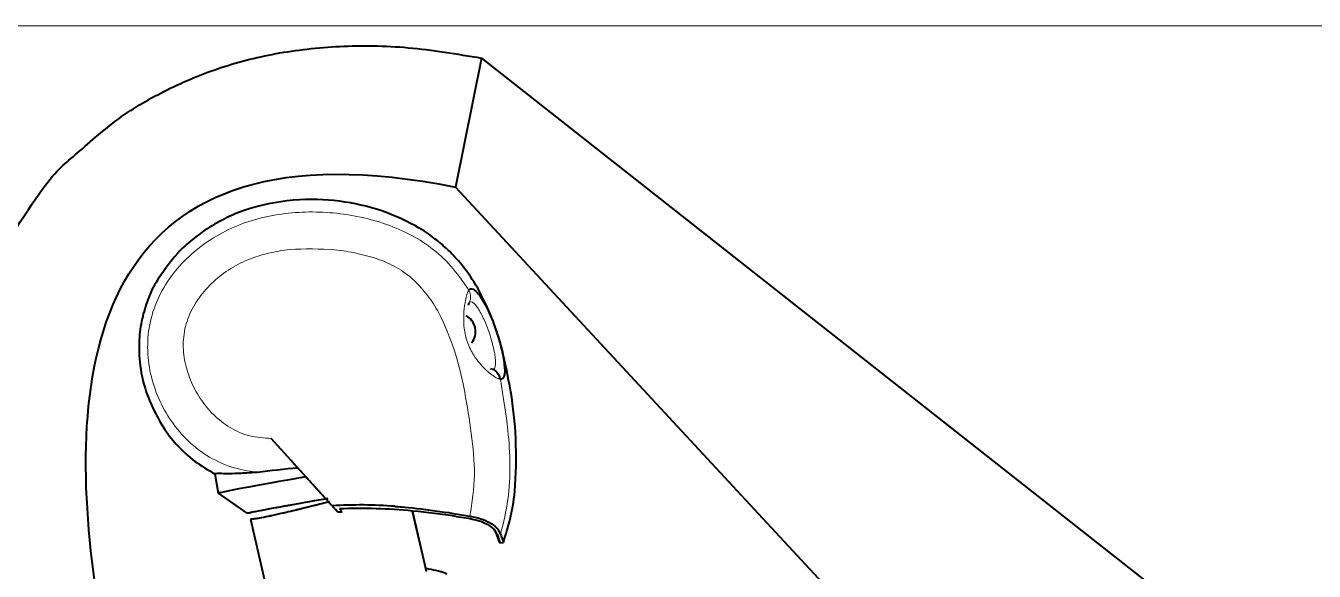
# Model space of a CAD drawing. Header units: millimetres. Extents: x 19 to 296, y 1 to 200.
# Drawn here: x 71.11 to 120.03, y 179.27 to 200 of the extents above; entities that cross this region are included whole.
import ezdxf

# ---------------------------------------------------------------- set-up
doc = ezdxf.new("R2010")
doc.units = ezdxf.units.MM
doc.header["$LTSCALE"] = 12.7
for name, color, linetype, lineweight in [('BORDER_FRAME', 7, 'Continuous', 15), ('TANGENT_LINES', 7, 'Continuous', 15), ('Visible', 7, 'Continuous', 40)]:
    doc.layers.add(name, color=color, linetype=linetype, lineweight=lineweight)

msp = doc.modelspace()

# ---------------------------------------------------------------- linework, layer by layer
at = {"layer": 'BORDER_FRAME'}
msp.add_line((19.474, 200), (296.474, 200), dxfattribs=at)
at = {"layer": 'TANGENT_LINES'}
msp.add_line((88.792, 186.96), (88.825, 186.951), dxfattribs=at)
for points, knots in [([(87.925, 189.949), (87.864, 190.05), (87.705, 190.311), (87.073, 191.112), (86.317, 191.73), (85.415, 192.235), (84.449, 192.59), (83.435, 192.823), (82.394, 192.935), (81.343, 192.923), (80.298, 192.78), (79.285, 192.489), (78.338, 192.033), (77.487, 191.431), (76.76, 190.696), (76.198, 189.84), (75.833, 188.893), (75.703, 187.894), (75.794, 186.898), (76.082, 185.943), (76.547, 185.06), (77.175, 184.278), (77.963, 183.645), (78.888, 183.196), (79.565, 183.084), (79.905, 183.027)], [0, 0, 0, 0, 0.027839, 0.07163, 0.115582, 0.159749, 0.204129, 0.248697, 0.293414, 0.338237, 0.383109, 0.427956, 0.472701, 0.517277, 0.561636, 0.605755, 0.649647, 0.693351, 0.736947, 0.780504, 0.824085, 0.867754, 0.911579, 0.955643, 1, 1, 1, 1]), ([(80.433, 184.32), (80.157, 184.336), (79.607, 184.369), (78.852, 184.707), (78.218, 185.206), (77.713, 185.827), (77.345, 186.531), (77.114, 187.291), (77.06, 188.088), (77.234, 188.876), (77.61, 189.598), (78.147, 190.22), (78.794, 190.74), (79.523, 191.132), (80.363, 191.376), (81.145, 191.535), (82.847, 191.52), (83.623, 191.37), (84.46, 191.166), (85.206, 190.839), (85.858, 190.359), (86.402, 189.734), (86.844, 189.072), (87.463, 187.582), (87.79, 186.085), (88.038, 184.514), (88.213, 182.94), (88.055, 181.893), (87.976, 181.369)], [0, 0, 0, 0, 0.035447, 0.070652, 0.105637, 0.140468, 0.175209, 0.20992, 0.244653, 0.279534, 0.314622, 0.349932, 0.385426, 0.421063, 0.456792, 0.492552, 0.54303, 0.578637, 0.614131, 0.649448, 0.684557, 0.719505, 0.754357, 0.803504, 0.85264, 0.901755, 0.950837, 1, 1, 1, 1]), ([(87.77, 189.334), (87.771, 189.344), (87.775, 189.379), (87.819, 189.639), (87.865, 189.821), (87.907, 189.909), (87.925, 189.949)], [0, 0, 0, 0, 0.129988, 0.463793, 0.759449, 1, 1, 1, 1]), ([(87.925, 189.949), (87.945, 189.912), (87.986, 189.837), (88.006, 189.706), (87.992, 189.576), (87.954, 189.502), (87.936, 189.465)], [0, 0, 0, 0, 0.249683, 0.502639, 0.754131, 1, 1, 1, 1]), ([(88.346, 187.175), (88.272, 187.268), (88.106, 187.475), (87.859, 187.98), (87.736, 188.491), (87.736, 189.078), (87.76, 189.262), (87.77, 189.334)], [0, 0, 0, 0, 0.183285, 0.404265, 0.625292, 0.85139, 1, 1, 1, 1]), ([(88.825, 186.951), (88.849, 186.954), (88.9, 186.961), (88.938, 187.055), (88.951, 187.187), (88.94, 187.37), (88.91, 187.573), (88.853, 187.838), (88.782, 188.104), (88.695, 188.377), (88.592, 188.653), (88.488, 188.892), (88.373, 189.119), (88.268, 189.289), (88.165, 189.42), (88.075, 189.497), (87.989, 189.522), (87.953, 189.484), (87.936, 189.465)], [0, 0, 0, 0, 0.039185, 0.083828, 0.138481, 0.202111, 0.270189, 0.347789, 0.42654, 0.506616, 0.587728, 0.664446, 0.739659, 0.806618, 0.867301, 0.918611, 0.960108, 1, 1, 1, 1]), ([(89.132, 186.569), (89.094, 186.579), (89.009, 186.602), (88.846, 186.707), (88.661, 186.85), (88.466, 187.037), (88.384, 187.132), (88.346, 187.175)], [0, 0, 0, 0, 0.158324, 0.353951, 0.575069, 0.808948, 1, 1, 1, 1]), ([(89.138, 180.69), (89.248, 181.121), (89.466, 181.983), (89.509, 183.337), (89.44, 184.662), (89.242, 185.893), (89.132, 186.569)], [0, 0, 0, 0, 0.238061, 0.475282, 0.712228, 1, 1, 1, 1])]:
    msp.add_open_spline(points, degree=3, knots=knots, dxfattribs=at)
at = {"layer": 'Visible'}
for p, q in [((88.415, 198.771), (87.431, 193.869)), ((88.415, 198.771), (87.431, 193.869)), ((88.415, 198.771), (119.177, 174.538)), ((87.431, 193.869), (116.715, 162.283)), ((87.936, 189.465), (87.904, 189.386)), ((89.118, 187.983), (88.87, 188.736)), ((88.754, 186.978), (88.792, 186.96)), ((80.433, 184.32), (82.746, 181.757)), ((78.285, 182.979), (78.415, 182.237)), ((78.415, 182.236), (79.5, 181.475)), ((82.942, 181.536), (82.746, 181.757)), ((82.942, 181.536), (83.072, 181.529)), ((83.119, 181.526), (83.018, 181.64)), ((83.072, 181.529), (83.119, 181.526)), ((85.792, 181.544), (86.318, 179.273)), ((86.324, 179.274), (85.799, 181.543)), ((79.592, 181.491), (79.592, 181.491)), ((79.592, 181.491), (79.592, 181.491)), ((79.677, 181.249), (79.641, 181.256)), ((79.641, 181.256), (80.216, 178.773)), ((87.456, 181.356), (87.828, 181.299)), ((87.828, 181.299), (87.919, 181.285)), ((89.074, 180.451), (88.998, 180.666)), ((89.006, 180.676), (89.087, 180.438)), ((89.087, 180.438), (89.106, 180.379)), ((89.106, 180.379), (89.11, 180.359)), ((89.109, 180.359), (89.244, 180.364)), ((86.318, 179.273), (86.322, 179.284))]:
    msp.add_line(p, q, dxfattribs=at)
for centre, radius, start, end in [((87.501, 188.381), 0.688, 321.2152, 61.5736), ((-55.737, 61.158), 183.606, 41.65627, 42.12835), ((84.848, 144.598), 38.746, 95.0407, 97.3285), ((83.81, 164.782), 17.009, 85.5597, 93.586), ((83.857, 161.977), 19.681, 84.3361, 92.4412), ((82.409, 147.532), 34.198, 81.5138, 84.3111), ((88.379, 180.441), 0.659, 19.9344, 38.9693), ((88.494, 180.48), 0.548, 20.9061, 43.4828)]:
    msp.add_arc(centre, radius, start, end, dxfattribs=at)
for centre, major_axis, ratio, start_param, end_param in [((82.608, 181.843), (5.116, -5.661), 0.005597, 8.029765, 8.08985), ((82.416, 182.937), (4.002, 0.701), 0.010188, 1.737681, 3.151781), ((82.509, 181.952), (2.723, -3.013), 0.010512, 1.422716, 1.840258)]:
    msp.add_ellipse(centre, major_axis=major_axis, ratio=ratio, start_param=start_param, end_param=end_param, dxfattribs=at)
at = {"layer": 'Visible', "extrusion": (0, 0, -1)}
for centre, major_axis, ratio, start_param, end_param in [((61.011, 205.176), (-33.811, 37.419), 0.010512, 2.219212, 2.221856), ((82.578, 182.014), (-3.078, -0.539), 0.010188, 6.038171, 7.860098), ((82.578, 182.014), (-2.986, -0.523), 0.010188, 0.009, 1.559736)]:
    msp.add_ellipse(centre, major_axis=major_axis, ratio=ratio, start_param=start_param, end_param=end_param, dxfattribs=at)
at = {"layer": 'Visible'}
msp.add_open_spline([(119.177, 174.538), (196.233, 159.062), (204.53, 61.552), (50.993, 92.388), (41.133, 208.268), (88.415, 198.771)], degree=5, dxfattribs=at)
for points, knots in [([(116.715, 162.283), (117.513, 162.123), (118.322, 161.946), (119.14, 161.754), (120.046, 161.54), (120.962, 161.307), (121.885, 161.055), (134.365, 157.648), (155.202, 147.114), (152.475, 132.711), (149.682, 129.078), (149.016, 128.212), (148.245, 127.425), (147.384, 126.742), (146.667, 126.174), (145.707, 125.563), (144.664, 125.084), (144.465, 124.999), (143.66, 124.653), (142.809, 124.382), (141.919, 124.179), (141.785, 124.149), (141.65, 124.12), (141.514, 124.092), (133.454, 122.461), (117.414, 127.848), (105.084, 135.14), (101.618, 137.563), (101.471, 137.666), (101.325, 137.769), (101.18, 137.872), (100.991, 138.006), (100.803, 138.14), (100.616, 138.275), (100.547, 138.325), (100.478, 138.375), (100.409, 138.425), (99.512, 139.078), (98.635, 139.744), (97.779, 140.424), (96.34, 141.567), (94.959, 142.749), (93.63, 143.972), (93.59, 144.009), (93.55, 144.046), (93.511, 144.082), (93.441, 144.147), (93.371, 144.212), (93.301, 144.277), (93.227, 144.346), (93.153, 144.415), (93.079, 144.485), (92.974, 144.583), (92.87, 144.681), (92.767, 144.78), (92.639, 144.901), (92.511, 145.024), (92.383, 145.147), (91.793, 145.716), (91.214, 146.293), (90.644, 146.88), (89.29, 148.276), (81.156, 157.348), (71.056, 176.036), (73.794, 196.608), (87.431, 193.869)], [0, 0, 0, 0, 0.011531, 0.011531, 0.011531, 0.024309, 0.024309, 0.024309, 0.197185, 0.289815, 0.289815, 0.289815, 0.311897, 0.311897, 0.311897, 0.330274, 0.334522, 0.334522, 0.334522, 0.351721, 0.351721, 0.351721, 0.354311, 0.354311, 0.354311, 0.507952, 0.57563, 0.57563, 0.57563, 0.57849, 0.57849, 0.57849, 0.582203, 0.582203, 0.582203, 0.583579, 0.583579, 0.583579, 0.601465, 0.601465, 0.601465, 0.631517, 0.631517, 0.631517, 0.632419, 0.632419, 0.632419, 0.634005, 0.634005, 0.634005, 0.635697, 0.635697, 0.635697, 0.638083, 0.638083, 0.638083, 0.641036, 0.641036, 0.641036, 0.654732, 0.654732, 0.654732, 0.687335, 0.859438, 1, 1, 1, 1]), ([(88.87, 188.736), (88.848, 188.796), (88.78, 188.987), (88.279, 190.082), (87.755, 190.824), (87.227, 191.422), (86.714, 191.862), (86.158, 192.279), (84.805, 192.972), (83.231, 193.344), (81.532, 193.472), (79.728, 193.133), (78.877, 192.782), (78.083, 192.368), (77.41, 191.863), (76.86, 191.392), (76.019, 190.256), (75.745, 189.614), (75.502, 188.854), (75.393, 188.059), (75.426, 187.059), (75.681, 185.923), (76.357, 184.645), (76.865, 184.039), (77.509, 183.421), (78.029, 183.123), (78.293, 182.973)], [0, 0, 0, 0, 0.020724, 0.066431, 0.108069, 0.145169, 0.179117, 0.213939, 0.26526, 0.319245, 0.374739, 0.431273, 0.471657, 0.51104, 0.549029, 0.585557, 0.635005, 0.670868, 0.707581, 0.745342, 0.78694, 0.832972, 0.883174, 0.920803, 0.959867, 1, 1, 1, 1]), ([(87.925, 189.949), (87.949, 189.974), (87.996, 190.026), (88.113, 189.992), (88.236, 189.888), (88.375, 189.713), (88.525, 189.47), (88.669, 189.19), (88.814, 188.849), (88.85, 188.754), (88.864, 188.719)], [0, 0, 0, 0, 0.086415, 0.176507, 0.288005, 0.419927, 0.568294, 0.72934, 0.898249, 1, 1, 1, 1]), ([(88.864, 188.719), (88.891, 188.647), (88.951, 188.485), (89.068, 188.117), (89.099, 188.004), (89.111, 187.959)], [0, 0, 0, 0, 0.330859, 0.738066, 1, 1, 1, 1]), ([(89.111, 187.959), (89.128, 187.896), (89.167, 187.751), (89.241, 187.42), (89.285, 187.134), (89.302, 186.889), (89.286, 186.711), (89.235, 186.583), (89.165, 186.573), (89.132, 186.569)], [0, 0, 0, 0, 0.145667, 0.330082, 0.502752, 0.658759, 0.793019, 0.902906, 1, 1, 1, 1]), ([(89.246, 180.368), (89.338, 180.664), (89.529, 181.28), (89.724, 182.336), (89.752, 184.372), (89.571, 185.991), (89.229, 187.616), (89.145, 187.895), (89.118, 187.983)], [0, 0, 0, 0, 0.145771, 0.303115, 0.517181, 0.720007, 0.910811, 1, 1, 1, 1]), ([(89.132, 186.569), (89.123, 186.61), (89.103, 186.694), (89.033, 186.806), (88.939, 186.898), (88.863, 186.933), (88.825, 186.951)], [0, 0, 0, 0, 0.249532, 0.502326, 0.753846, 1, 1, 1, 1]), ([(79.905, 183.027), (79.623, 183.01), (79.231, 182.987), (79.134, 182.984), (78.699, 182.974), (78.43, 182.986), (78.284, 182.978), (78.285, 182.978), (78.285, 182.978)], [0, 0, 0, 0, 0.306069, 0.425646, 0.664409, 0.875501, 0.998184, 1, 1, 1, 1]), ([(82.638, 181.912), (82.569, 181.894), (82.43, 181.859), (82.223, 181.806), (82.061, 181.765), (81.856, 181.714), (81.662, 181.666), (81.471, 181.62), (81.314, 181.582), (80.784, 181.457), (80.411, 181.376), (80.063, 181.303), (79.819, 181.262), (79.732, 181.252), (79.677, 181.247), (79.645, 181.251), (79.643, 181.255), (79.642, 181.257)], [0, 0, 0, 0, 0.073939, 0.146934, 0.212001, 0.284434, 0.356365, 0.424608, 0.489026, 0.604786, 0.706427, 0.801139, 0.879116, 0.925068, 0.962351, 0.988989, 1, 1, 1, 1]), ([(82.624, 181.908), (82.569, 181.893), (82.414, 181.853), (81.714, 181.677), (81.189, 181.551), (80.416, 181.372), (79.848, 181.262), (79.72, 181.252), (79.677, 181.249)], [0, 0, 0, 0, 0.11059, 0.314553, 0.500956, 0.72021, 0.904493, 1, 1, 1, 1]), ([(85.127, 181.739), (85.199, 181.734), (85.428, 181.718), (86.727, 181.578), (87.556, 181.439), (87.976, 181.369)], [0, 0, 0, 0, 0.185959, 0.587825, 1, 1, 1, 1]), ([(87.919, 181.285), (88.102, 181.248), (88.437, 181.18), (88.771, 180.98), (88.857, 180.892), (88.892, 180.857)], [0, 0, 0, 0, 0.420856, 0.770168, 1, 1, 1, 1]), ([(87.976, 181.369), (88.137, 181.334), (88.445, 181.269), (88.805, 181.086), (89.041, 180.885), (89.108, 180.751), (89.138, 180.69)], [0, 0, 0, 0, 0.297644, 0.569137, 0.803623, 1, 1, 1, 1]), ([(89.138, 180.69), (89.167, 180.607), (89.214, 180.476), (89.246, 180.364), (89.245, 180.364), (89.245, 180.364)], [0, 0, 0, 0, 0.614116, 0.983589, 1, 1, 1, 1]), ([(89.11, 180.359), (89.11, 180.359), (89.109, 180.358), (89.078, 180.439), (89.075, 180.448), (89.074, 180.451)], [0, 0, 0, 0, 0.038052, 0.708021, 1, 1, 1, 1]), ([(87.1, 179.159), (87.066, 179.179), (86.995, 179.222), (86.853, 179.255), (86.673, 179.303), (86.444, 179.346), (86.308, 179.372)], [0, 0, 0, 0, 0.197529, 0.408863, 0.651251, 1, 1, 1, 1])]:
    msp.add_open_spline(points, degree=3, knots=knots, dxfattribs=at)

doc.saveas('drawing.dxf')
